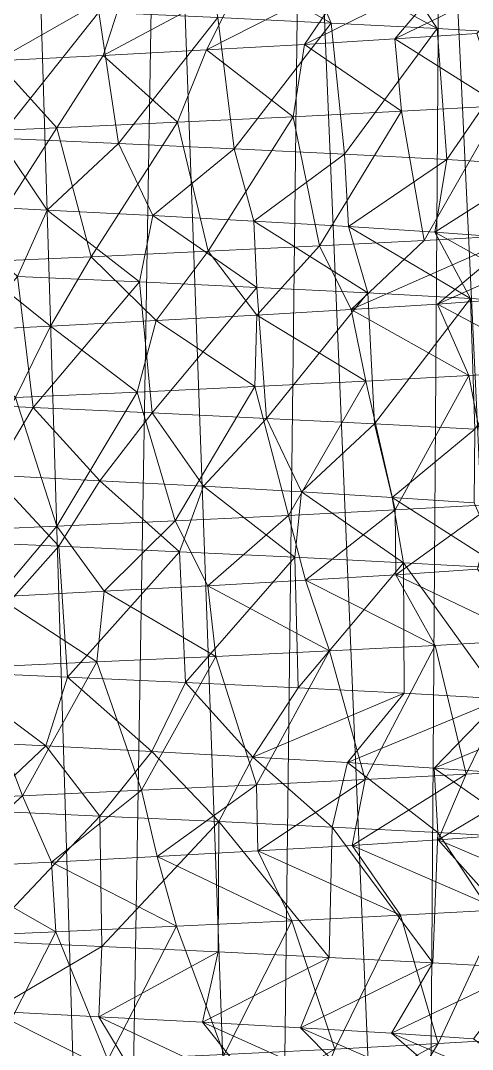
# Model space of a CAD drawing. Header units: millimetres. Extents: x -104 to 115, y -53 to 68.
# Drawn here: x 8.26 to 16.59, y -28.54 to -9.58 of the extents above; entities that cross this region are included whole.
import ezdxf

# ---------------------------------------------------------------- set-up
doc = ezdxf.new("R2010")
doc.units = ezdxf.units.MM

msp = doc.modelspace()

# ---------------------------------------------------------------- linework, layer by layer
at = {"color": 7, "lineweight": 0}
for points in [[(8.201, 5.105, -54.715), (6.998, -52.538, -54.806), (9.95, -52.538, -54.485), (8.201, 5.105, -54.715)], [(8.201, 5.105, -0.132), (9.95, -52.538, -0.361), (6.998, -52.538, -0.04), (8.201, 5.105, -0.132)], [(8.201, 5.105, -54.715), (9.95, -52.538, -54.485), (10.863, 2.443, -54.32), (8.201, 5.105, -54.715)], [(10.863, 2.443, -0.527), (9.95, -52.538, -0.361), (8.201, 5.105, -0.132), (10.863, 2.443, -0.527)], [(10.863, 2.443, -54.32), (9.95, -52.538, -54.485), (12.85, -52.538, -53.847), (10.863, 2.443, -54.32)], [(10.863, 2.443, -0.527), (12.85, -52.538, -1), (9.95, -52.538, -0.361), (10.863, 2.443, -0.527)], [(10.863, 2.443, -54.32), (12.85, -52.538, -53.847), (13.474, -0.167, -53.666), (10.863, 2.443, -54.32)], [(13.474, -0.167, -1.181), (12.85, -52.538, -1), (10.863, 2.443, -0.527), (13.474, -0.167, -1.181)], [(13.474, -0.167, -53.666), (12.85, -52.538, -53.847), (15.664, -52.538, -52.899), (13.474, -0.167, -53.666)], [(13.474, -0.167, -1.181), (15.664, -52.538, -1.948), (12.85, -52.538, -1), (13.474, -0.167, -1.181)], [(13.474, -0.167, -53.666), (15.664, -52.538, -52.899), (16.008, -2.701, -52.759), (13.474, -0.167, -53.666)], [(16.008, -2.701, -2.087), (15.664, -52.538, -1.948), (13.474, -0.167, -1.181), (16.008, -2.701, -2.087)], [(16.008, -2.701, -52.759), (15.664, -52.538, -52.899), (18.359, -52.538, -51.652), (16.008, -2.701, -52.759)], [(16.008, -2.701, -2.087), (18.359, -52.538, -3.194), (15.664, -52.538, -1.948), (16.008, -2.701, -2.087)], [(16.008, -2.701, -52.759), (18.359, -52.538, -51.652), (18.441, -5.134, -51.609), (16.008, -2.701, -52.759)], [(18.441, -5.134, -3.238), (18.359, -52.538, -3.194), (16.008, -2.701, -2.087), (18.441, -5.134, -3.238)], [(13.99, -9.631, -11.743), (13.458, -8.394, -13.961), (11.652, -8.292, -13.048), (13.99, -9.631, -11.743)], [(13.99, -9.631, -11.743), (11.652, -8.292, -13.048), (11.901, -9.53, -10.782), (13.99, -9.631, -11.743)], [(15.939, -9.732, -12.965), (15.13, -8.496, -15.1), (13.458, -8.394, -13.961), (15.939, -9.732, -12.965)], [(15.939, -9.732, -12.965), (13.458, -8.394, -13.961), (13.99, -9.631, -11.743), (15.939, -9.732, -12.965)], [(17.713, -9.834, -14.427), (15.13, -8.496, -15.1), (15.939, -9.732, -12.965), (17.713, -9.834, -14.427)], [(16.223, -8.67, -41.673), (15.164, -9.92, -39.72), (13.495, -10.022, -40.863), (16.223, -8.67, -41.673)], [(16.223, -8.67, -41.673), (13.495, -10.022, -40.863), (14.341, -8.77, -42.909), (16.223, -8.67, -41.673)], [(17.933, -8.571, -40.209), (16.671, -9.819, -38.37), (15.164, -9.92, -39.72), (17.933, -8.571, -40.209)], [(17.933, -8.571, -40.209), (15.164, -9.92, -39.72), (16.223, -8.67, -41.673), (17.933, -8.571, -40.209)], [(12.319, -8.869, -43.898), (11.692, -10.124, -41.782), (9.785, -10.226, -42.46), (12.319, -8.869, -43.898)], [(12.319, -8.869, -43.898), (9.785, -10.226, -42.46), (10.188, -8.968, -44.625), (12.319, -8.869, -43.898)], [(14.341, -8.77, -42.909), (13.495, -10.022, -40.863), (11.692, -10.124, -41.782), (14.341, -8.77, -42.909)], [(14.341, -8.77, -42.909), (11.692, -10.124, -41.782), (12.319, -8.869, -43.898), (14.341, -8.77, -42.909)], [(10.188, -8.968, -44.625), (9.785, -10.226, -42.46), (7.807, -10.327, -42.885), (10.188, -8.968, -44.625)], [(10.188, -8.968, -44.625), (7.807, -10.327, -42.885), (7.982, -9.067, -45.077), (10.188, -8.968, -44.625)], [(7.439, -9.327, -9.703), (7.858, -11.748, -9.753), (9.705, -9.428, -10.098), (7.439, -9.327, -9.703)], [(9.705, -9.428, -10.098), (7.858, -11.748, -9.753), (10.066, -11.848, -10.189), (9.705, -9.428, -10.098)], [(9.705, -9.428, -10.098), (10.066, -11.848, -10.189), (11.901, -9.53, -10.782), (9.705, -9.428, -10.098)], [(11.901, -9.53, -10.782), (10.066, -11.848, -10.189), (12.202, -11.947, -10.901), (11.901, -9.53, -10.782)], [(11.901, -9.53, -10.782), (12.202, -11.947, -10.901), (13.99, -9.631, -11.743), (11.901, -9.53, -10.782)], [(13.99, -9.631, -11.743), (12.202, -11.947, -10.901), (14.232, -12.046, -11.876), (13.99, -9.631, -11.743)], [(13.99, -9.631, -11.743), (14.232, -12.046, -11.876), (15.939, -9.732, -12.965), (13.99, -9.631, -11.743)], [(15.939, -9.732, -12.965), (14.232, -12.046, -11.876), (16.122, -12.145, -13.099), (15.939, -9.732, -12.965)], [(17.123, -11.153, -40.95), (15.164, -9.92, -39.72), (16.671, -9.819, -38.37), (17.123, -11.153, -40.95)], [(15.939, -9.732, -12.965), (16.122, -12.145, -13.099), (17.713, -9.834, -14.427), (15.939, -9.732, -12.965)], [(17.713, -9.834, -14.427), (16.122, -12.145, -13.099), (17.843, -12.245, -14.55), (17.713, -9.834, -14.427)], [(13.284, -11.355, -43.466), (11.692, -10.124, -41.782), (13.495, -10.022, -40.863), (13.284, -11.355, -43.466)], [(13.284, -11.355, -43.466), (13.495, -10.022, -40.863), (15.284, -11.254, -42.332), (13.284, -11.355, -43.466)], [(15.284, -11.254, -42.332), (13.495, -10.022, -40.863), (15.164, -9.92, -39.72), (15.284, -11.254, -42.332)], [(15.284, -11.254, -42.332), (15.164, -9.92, -39.72), (17.123, -11.153, -40.95), (15.284, -11.254, -42.332)], [(8.929, -11.558, -44.918), (7.807, -10.327, -42.885), (9.785, -10.226, -42.46), (8.929, -11.558, -44.918)], [(8.929, -11.558, -44.918), (9.785, -10.226, -42.46), (11.153, -11.457, -44.333), (8.929, -11.558, -44.918)], [(11.153, -11.457, -44.333), (9.785, -10.226, -42.46), (11.692, -10.124, -41.782), (11.153, -11.457, -44.333)], [(11.153, -11.457, -44.333), (11.692, -10.124, -41.782), (13.284, -11.355, -43.466), (11.153, -11.457, -44.333)], [(6.648, -11.66, -45.212), (7.807, -10.327, -42.885), (8.929, -11.558, -44.918), (6.648, -11.66, -45.212)], [(17.123, -11.153, -40.95), (15.7, -13.635, -42.051), (15.284, -11.254, -42.332), (17.123, -11.153, -40.95)], [(17.123, -11.153, -40.95), (17.463, -13.536, -40.65), (15.7, -13.635, -42.051), (17.123, -11.153, -40.95)], [(13.284, -11.355, -43.466), (11.718, -13.833, -44.134), (11.153, -11.457, -44.333), (13.284, -11.355, -43.466)], [(13.284, -11.355, -43.466), (13.775, -13.734, -43.218), (11.718, -13.833, -44.134), (13.284, -11.355, -43.466)], [(15.284, -11.254, -42.332), (13.775, -13.734, -43.218), (13.284, -11.355, -43.466), (15.284, -11.254, -42.332)], [(15.284, -11.254, -42.332), (15.7, -13.635, -42.051), (13.775, -13.734, -43.218), (15.284, -11.254, -42.332)], [(8.929, -11.558, -44.918), (7.342, -14.032, -45.154), (6.648, -11.66, -45.212), (8.929, -11.558, -44.918)], [(8.929, -11.558, -44.918), (9.563, -13.933, -44.782), (7.342, -14.032, -45.154), (8.929, -11.558, -44.918)], [(11.153, -11.457, -44.333), (9.563, -13.933, -44.782), (8.929, -11.558, -44.918), (11.153, -11.457, -44.333)], [(11.153, -11.457, -44.333), (11.718, -13.833, -44.134), (9.563, -13.933, -44.782), (11.153, -11.457, -44.333)], [(7.858, -11.748, -9.753), (6.748, -12.973, -11.841), (8.751, -13.075, -12.131), (7.858, -11.748, -9.753)], [(7.858, -11.748, -9.753), (8.751, -13.075, -12.131), (10.066, -11.848, -10.189), (7.858, -11.748, -9.753)], [(10.066, -11.848, -10.189), (8.751, -13.075, -12.131), (10.699, -13.177, -12.677), (10.066, -11.848, -10.189)], [(10.066, -11.848, -10.189), (10.699, -13.177, -12.677), (12.202, -11.947, -10.901), (10.066, -11.848, -10.189)], [(12.202, -11.947, -10.901), (10.699, -13.177, -12.677), (12.56, -13.279, -13.471), (12.202, -11.947, -10.901)], [(12.202, -11.947, -10.901), (12.56, -13.279, -13.471), (14.232, -12.046, -11.876), (12.202, -11.947, -10.901)], [(14.232, -12.046, -11.876), (12.56, -13.279, -13.471), (14.304, -13.38, -14.498), (14.232, -12.046, -11.876)], [(14.232, -12.046, -11.876), (14.304, -13.38, -14.498), (16.122, -12.145, -13.099), (14.232, -12.046, -11.876)], [(16.122, -12.145, -13.099), (14.304, -13.38, -14.498), (15.9, -13.482, -15.742), (16.122, -12.145, -13.099)], [(16.122, -12.145, -13.099), (15.9, -13.482, -15.742), (17.843, -12.245, -14.55), (16.122, -12.145, -13.099)], [(17.843, -12.245, -14.55), (15.9, -13.482, -15.742), (17.322, -13.584, -17.181), (17.843, -12.245, -14.55)], [(8.206, -14.297, -9.803), (8.751, -13.075, -12.131), (6.748, -12.973, -11.841), (8.206, -14.297, -9.803)], [(10.453, -14.398, -10.296), (8.751, -13.075, -12.131), (8.206, -14.297, -9.803), (10.453, -14.398, -10.296)], [(10.453, -14.398, -10.296), (10.699, -13.177, -12.677), (8.751, -13.075, -12.131), (10.453, -14.398, -10.296)], [(12.617, -14.5, -11.075), (10.699, -13.177, -12.677), (10.453, -14.398, -10.296), (12.617, -14.5, -11.075)], [(12.617, -14.5, -11.075), (12.56, -13.279, -13.471), (10.699, -13.177, -12.677), (12.617, -14.5, -11.075)], [(14.663, -14.601, -12.125), (14.304, -13.38, -14.498), (12.56, -13.279, -13.471), (14.663, -14.601, -12.125)], [(14.663, -14.601, -12.125), (12.56, -13.279, -13.471), (12.617, -14.5, -11.075), (14.663, -14.601, -12.125)], [(16.556, -14.703, -13.431), (15.9, -13.482, -15.742), (14.304, -13.38, -14.498), (16.556, -14.703, -13.431)], [(16.556, -14.703, -13.431), (14.304, -13.38, -14.498), (14.663, -14.601, -12.125), (16.556, -14.703, -13.431)], [(19.035, -13.436, -39.038), (17.363, -14.703, -37.617), (15.947, -14.805, -39.062), (19.035, -13.436, -39.038)], [(19.035, -13.436, -39.038), (15.947, -14.805, -39.062), (17.463, -13.536, -40.65), (19.035, -13.436, -39.038)], [(15.7, -13.635, -42.051), (14.356, -14.907, -40.313), (13.775, -13.734, -43.218), (15.7, -13.635, -42.051)], [(17.463, -13.536, -40.65), (15.947, -14.805, -39.062), (14.356, -14.907, -40.313), (17.463, -13.536, -40.65)], [(17.463, -13.536, -40.65), (14.356, -14.907, -40.313), (15.7, -13.635, -42.051), (17.463, -13.536, -40.65)], [(18.266, -14.804, -14.969), (17.322, -13.584, -17.181), (15.9, -13.482, -15.742), (18.266, -14.804, -14.969)], [(18.266, -14.804, -14.969), (15.9, -13.482, -15.742), (16.556, -14.703, -13.431), (18.266, -14.804, -14.969)], [(11.718, -13.833, -44.134), (10.759, -15.11, -42.148), (9.563, -13.933, -44.782), (11.718, -13.833, -44.134)], [(11.718, -13.833, -44.134), (12.617, -15.009, -41.347), (10.759, -15.11, -42.148), (11.718, -13.833, -44.134)], [(13.775, -13.734, -43.218), (12.617, -15.009, -41.347), (11.718, -13.833, -44.134), (13.775, -13.734, -43.218)], [(13.775, -13.734, -43.218), (14.356, -14.907, -40.313), (12.617, -15.009, -41.347), (13.775, -13.734, -43.218)], [(9.563, -13.933, -44.782), (8.813, -15.212, -42.702), (7.342, -14.032, -45.154), (9.563, -13.933, -44.782)], [(9.563, -13.933, -44.782), (10.759, -15.11, -42.148), (8.813, -15.212, -42.702), (9.563, -13.933, -44.782)], [(7.342, -14.032, -45.154), (8.813, -15.212, -42.702), (6.812, -15.314, -43.001), (7.342, -14.032, -45.154)], [(8.206, -14.297, -9.803), (6.256, -16.614, -9.614), (8.495, -16.713, -9.849), (8.206, -14.297, -9.803)], [(8.206, -14.297, -9.803), (8.495, -16.713, -9.849), (10.453, -14.398, -10.296), (8.206, -14.297, -9.803)], [(10.453, -14.398, -10.296), (8.495, -16.713, -9.849), (10.687, -16.812, -10.365), (10.453, -14.398, -10.296)], [(10.453, -14.398, -10.296), (10.687, -16.812, -10.365), (12.617, -14.5, -11.075), (10.453, -14.398, -10.296)], [(12.617, -14.5, -11.075), (10.687, -16.812, -10.365), (12.796, -16.911, -11.154), (12.617, -14.5, -11.075)], [(12.617, -14.5, -11.075), (12.796, -16.911, -11.154), (14.663, -14.601, -12.125), (12.617, -14.5, -11.075)], [(14.663, -14.601, -12.125), (12.796, -16.911, -11.154), (14.788, -17.011, -12.201), (14.663, -14.601, -12.125)], [(14.663, -14.601, -12.125), (14.788, -17.011, -12.201), (16.556, -14.703, -13.431), (14.663, -14.601, -12.125)], [(16.556, -14.703, -13.431), (14.788, -17.011, -12.201), (16.633, -17.11, -13.492), (16.556, -14.703, -13.431)], [(18.238, -16.021, -39.906), (15.947, -14.805, -39.062), (17.363, -14.703, -37.617), (18.238, -16.021, -39.906)], [(16.556, -14.703, -13.431), (16.633, -17.11, -13.492), (18.266, -14.804, -14.969), (16.556, -14.703, -13.431)], [(14.628, -16.224, -42.742), (12.617, -15.009, -41.347), (14.356, -14.907, -40.313), (14.628, -16.224, -42.742)], [(16.525, -16.123, -41.441), (14.356, -14.907, -40.313), (15.947, -14.805, -39.062), (16.525, -16.123, -41.441)], [(14.628, -16.224, -42.742), (14.356, -14.907, -40.313), (16.525, -16.123, -41.441), (14.628, -16.224, -42.742)], [(16.525, -16.123, -41.441), (15.947, -14.805, -39.062), (18.238, -16.021, -39.906), (16.525, -16.123, -41.441)], [(10.414, -16.427, -44.562), (8.813, -15.212, -42.702), (10.759, -15.11, -42.148), (10.414, -16.427, -44.562)], [(10.414, -16.427, -44.562), (10.759, -15.11, -42.148), (12.58, -16.326, -43.788), (10.414, -16.427, -44.562)], [(12.58, -16.326, -43.788), (10.759, -15.11, -42.148), (12.617, -15.009, -41.347), (12.58, -16.326, -43.788)], [(12.58, -16.326, -43.788), (12.617, -15.009, -41.347), (14.628, -16.224, -42.742), (12.58, -16.326, -43.788)], [(8.167, -16.529, -45.05), (6.812, -15.314, -43.001), (8.813, -15.212, -42.702), (8.167, -16.529, -45.05)], [(8.167, -16.529, -45.05), (8.813, -15.212, -42.702), (10.414, -16.427, -44.562), (8.167, -16.529, -45.05)], [(18.238, -16.021, -39.906), (16.977, -18.5, -41.073), (16.525, -16.123, -41.441), (18.238, -16.021, -39.906)], [(14.628, -16.224, -42.742), (13.199, -18.699, -43.507), (12.58, -16.326, -43.788), (14.628, -16.224, -42.742)], [(14.628, -16.224, -42.742), (15.165, -18.599, -42.41), (13.199, -18.699, -43.507), (14.628, -16.224, -42.742)], [(16.525, -16.123, -41.441), (15.165, -18.599, -42.41), (14.628, -16.224, -42.742), (16.525, -16.123, -41.441)], [(16.525, -16.123, -41.441), (16.977, -18.5, -41.073), (15.165, -18.599, -42.41), (16.525, -16.123, -41.441)], [(10.414, -16.427, -44.562), (8.932, -18.897, -44.918), (8.167, -16.529, -45.05), (10.414, -16.427, -44.562)], [(10.414, -16.427, -44.562), (11.11, -18.798, -44.347), (8.932, -18.897, -44.918), (10.414, -16.427, -44.562)], [(12.58, -16.326, -43.788), (11.11, -18.798, -44.347), (10.414, -16.427, -44.562), (12.58, -16.326, -43.788)], [(12.58, -16.326, -43.788), (13.199, -18.699, -43.507), (11.11, -18.798, -44.347), (12.58, -16.326, -43.788)], [(6.256, -16.614, -9.614), (7.744, -17.96, -11.952), (8.495, -16.713, -9.849), (6.256, -16.614, -9.614)], [(8.167, -16.529, -45.05), (8.932, -18.897, -44.918), (6.7, -18.997, -45.209), (8.167, -16.529, -45.05)], [(8.495, -16.713, -9.849), (7.744, -17.96, -11.952), (9.723, -18.062, -12.37), (8.495, -16.713, -9.849)], [(8.495, -16.713, -9.849), (9.723, -18.062, -12.37), (10.687, -16.812, -10.365), (8.495, -16.713, -9.849)], [(10.687, -16.812, -10.365), (9.723, -18.062, -12.37), (11.633, -18.163, -13.04), (10.687, -16.812, -10.365)], [(10.687, -16.812, -10.365), (11.633, -18.163, -13.04), (12.796, -16.911, -11.154), (10.687, -16.812, -10.365)], [(12.796, -16.911, -11.154), (11.633, -18.163, -13.04), (13.439, -18.265, -13.951), (12.796, -16.911, -11.154)], [(12.796, -16.911, -11.154), (13.439, -18.265, -13.951), (14.788, -17.011, -12.201), (12.796, -16.911, -11.154)], [(14.788, -17.011, -12.201), (13.439, -18.265, -13.951), (15.113, -18.367, -15.087), (14.788, -17.011, -12.201)], [(14.788, -17.011, -12.201), (15.113, -18.367, -15.087), (16.633, -17.11, -13.492), (14.788, -17.011, -12.201)], [(16.633, -17.11, -13.492), (15.113, -18.367, -15.087), (16.626, -18.469, -16.431), (16.633, -17.11, -13.492)], [(8.969, -19.267, -9.936), (7.744, -17.96, -11.952), (6.688, -19.166, -9.637), (8.969, -19.267, -9.936)], [(8.969, -19.267, -9.936), (9.723, -18.062, -12.37), (7.744, -17.96, -11.952), (8.969, -19.267, -9.936)], [(11.191, -19.369, -10.527), (9.723, -18.062, -12.37), (8.969, -19.267, -9.936), (11.191, -19.369, -10.527)], [(11.191, -19.369, -10.527), (11.633, -18.163, -13.04), (9.723, -18.062, -12.37), (11.191, -19.369, -10.527)], [(13.32, -19.47, -11.398), (11.633, -18.163, -13.04), (11.191, -19.369, -10.527), (13.32, -19.47, -11.398)], [(13.32, -19.47, -11.398), (13.439, -18.265, -13.951), (11.633, -18.163, -13.04), (13.32, -19.47, -11.398)], [(15.318, -19.572, -12.537), (13.439, -18.265, -13.951), (13.32, -19.47, -11.398), (15.318, -19.572, -12.537)], [(15.318, -19.572, -12.537), (15.113, -18.367, -15.087), (13.439, -18.265, -13.951), (15.318, -19.572, -12.537)], [(17.153, -19.673, -13.923), (16.626, -18.469, -16.431), (15.113, -18.367, -15.087), (17.153, -19.673, -13.923)], [(17.153, -19.673, -13.923), (15.113, -18.367, -15.087), (15.318, -19.572, -12.537), (17.153, -19.673, -13.923)], [(16.977, -18.5, -41.073), (15.181, -19.792, -39.707), (15.165, -18.599, -42.41), (16.977, -18.5, -41.073)], [(16.977, -18.5, -41.073), (16.686, -19.69, -38.355), (15.181, -19.792, -39.707), (16.977, -18.5, -41.073)], [(13.199, -18.699, -43.507), (11.711, -19.995, -41.773), (11.11, -18.798, -44.347), (13.199, -18.699, -43.507)], [(13.199, -18.699, -43.507), (13.513, -19.894, -40.853), (11.711, -19.995, -41.773), (13.199, -18.699, -43.507)], [(15.165, -18.599, -42.41), (13.513, -19.894, -40.853), (13.199, -18.699, -43.507), (15.165, -18.599, -42.41)], [(15.165, -18.599, -42.41), (15.181, -19.792, -39.707), (13.513, -19.894, -40.853), (15.165, -18.599, -42.41)], [(8.932, -18.897, -44.918), (7.828, -20.199, -42.882), (6.7, -18.997, -45.209), (8.932, -18.897, -44.918)], [(8.932, -18.897, -44.918), (9.806, -20.097, -42.454), (7.828, -20.199, -42.882), (8.932, -18.897, -44.918)], [(11.11, -18.798, -44.347), (9.806, -20.097, -42.454), (8.932, -18.897, -44.918), (11.11, -18.798, -44.347)], [(11.11, -18.798, -44.347), (11.711, -19.995, -41.773), (9.806, -20.097, -42.454), (11.11, -18.798, -44.347)], [(6.688, -19.166, -9.637), (6.9, -21.578, -9.652), (8.969, -19.267, -9.936), (6.688, -19.166, -9.637)], [(8.969, -19.267, -9.936), (6.9, -21.578, -9.652), (9.129, -21.678, -9.969), (8.969, -19.267, -9.936)], [(8.969, -19.267, -9.936), (9.129, -21.678, -9.969), (11.191, -19.369, -10.527), (8.969, -19.267, -9.936)], [(11.191, -19.369, -10.527), (9.129, -21.678, -9.969), (11.3, -21.777, -10.564), (11.191, -19.369, -10.527)], [(11.191, -19.369, -10.527), (11.3, -21.777, -10.564), (13.32, -19.47, -11.398), (11.191, -19.369, -10.527)], [(13.32, -19.47, -11.398), (11.3, -21.777, -10.564), (13.379, -21.876, -11.428), (13.32, -19.47, -11.398)], [(13.32, -19.47, -11.398), (13.379, -21.876, -11.428), (15.318, -19.572, -12.537), (13.32, -19.47, -11.398)], [(15.318, -19.572, -12.537), (13.379, -21.876, -11.428), (15.333, -21.975, -12.547), (15.318, -19.572, -12.537)], [(17.684, -20.992, -40.447), (15.181, -19.792, -39.707), (16.686, -19.69, -38.355), (17.684, -20.992, -40.447)], [(15.318, -19.572, -12.537), (15.333, -21.975, -12.547), (17.13, -22.075, -13.903), (15.318, -19.572, -12.537)], [(15.318, -19.572, -12.537), (17.13, -22.075, -13.903), (17.153, -19.673, -13.923), (15.318, -19.572, -12.537)], [(13.955, -21.195, -43.123), (11.711, -19.995, -41.773), (13.513, -19.894, -40.853), (13.955, -21.195, -43.123)], [(15.906, -21.093, -41.905), (13.513, -19.894, -40.853), (15.181, -19.792, -39.707), (15.906, -21.093, -41.905)], [(13.955, -21.195, -43.123), (13.513, -19.894, -40.853), (15.906, -21.093, -41.905), (13.955, -21.195, -43.123)], [(15.906, -21.093, -41.905), (15.181, -19.792, -39.707), (17.684, -20.992, -40.447), (15.906, -21.093, -41.905)], [(11.863, -21.296, -44.079), (9.806, -20.097, -42.454), (11.711, -19.995, -41.773), (11.863, -21.296, -44.079)], [(11.863, -21.296, -44.079), (11.711, -19.995, -41.773), (13.955, -21.195, -43.123), (11.863, -21.296, -44.079)], [(7.399, -21.499, -45.148), (7.828, -20.199, -42.882), (9.666, -21.397, -44.758), (7.399, -21.499, -45.148)], [(9.666, -21.397, -44.758), (7.828, -20.199, -42.882), (9.806, -20.097, -42.454), (9.666, -21.397, -44.758)], [(9.666, -21.397, -44.758), (9.806, -20.097, -42.454), (11.863, -21.296, -44.079), (9.666, -21.397, -44.758)], [(17.684, -20.992, -40.447), (16.476, -23.465, -41.479), (15.906, -21.093, -41.905), (17.684, -20.992, -40.447)], [(17.684, -20.992, -40.447), (18.16, -23.365, -39.985), (16.476, -23.465, -41.479), (17.684, -20.992, -40.447)], [(13.955, -21.195, -43.123), (12.612, -23.663, -43.774), (11.863, -21.296, -44.079), (13.955, -21.195, -43.123)], [(13.955, -21.195, -43.123), (14.616, -23.564, -42.749), (12.612, -23.663, -43.774), (13.955, -21.195, -43.123)], [(15.906, -21.093, -41.905), (14.616, -23.564, -42.749), (13.955, -21.195, -43.123), (15.906, -21.093, -41.905)], [(15.906, -21.093, -41.905), (16.476, -23.465, -41.479), (14.616, -23.564, -42.749), (15.906, -21.093, -41.905)], [(9.666, -21.397, -44.758), (8.297, -23.862, -45.03), (7.399, -21.499, -45.148), (9.666, -21.397, -44.758)], [(9.666, -21.397, -44.758), (10.494, -23.763, -44.538), (8.297, -23.862, -45.03), (9.666, -21.397, -44.758)], [(11.863, -21.296, -44.079), (10.494, -23.763, -44.538), (9.666, -21.397, -44.758), (11.863, -21.296, -44.079)], [(11.863, -21.296, -44.079), (12.612, -23.663, -43.774), (10.494, -23.763, -44.538), (11.863, -21.296, -44.079)], [(7.399, -21.499, -45.148), (8.297, -23.862, -45.03), (6.056, -23.961, -45.24), (7.399, -21.499, -45.148)], [(6.9, -21.578, -9.652), (6.727, -22.845, -11.839), (8.73, -22.946, -12.127), (6.9, -21.578, -9.652)], [(6.9, -21.578, -9.652), (8.73, -22.946, -12.127), (9.129, -21.678, -9.969), (6.9, -21.578, -9.652)], [(9.129, -21.678, -9.969), (8.73, -22.946, -12.127), (10.679, -23.048, -12.67), (9.129, -21.678, -9.969)], [(9.129, -21.678, -9.969), (10.679, -23.048, -12.67), (11.3, -21.777, -10.564), (9.129, -21.678, -9.969)], [(11.3, -21.777, -10.564), (10.679, -23.048, -12.67), (12.541, -23.15, -13.461), (11.3, -21.777, -10.564)], [(11.3, -21.777, -10.564), (12.541, -23.15, -13.461), (13.379, -21.876, -11.428), (11.3, -21.777, -10.564)], [(13.379, -21.876, -11.428), (12.541, -23.15, -13.461), (15.333, -21.975, -12.547), (13.379, -21.876, -11.428)], [(15.333, -21.975, -12.547), (12.541, -23.15, -13.461), (14.286, -23.252, -14.486), (15.333, -21.975, -12.547)], [(15.333, -21.975, -12.547), (14.286, -23.252, -14.486), (17.13, -22.075, -13.903), (15.333, -21.975, -12.547)], [(17.13, -22.075, -13.903), (14.286, -23.252, -14.486), (15.884, -23.354, -15.727), (17.13, -22.075, -13.903)], [(17.13, -22.075, -13.903), (15.884, -23.354, -15.727), (18.741, -22.174, -15.475), (17.13, -22.075, -13.903)], [(18.741, -22.174, -15.475), (15.884, -23.354, -15.727), (17.308, -23.455, -17.165), (18.741, -22.174, -15.475)], [(7.459, -24.136, -9.705), (8.73, -22.946, -12.127), (6.727, -22.845, -11.839), (7.459, -24.136, -9.705)], [(9.724, -24.238, -10.103), (8.73, -22.946, -12.127), (7.459, -24.136, -9.705), (9.724, -24.238, -10.103)], [(9.724, -24.238, -10.103), (10.679, -23.048, -12.67), (8.73, -22.946, -12.127), (9.724, -24.238, -10.103)], [(11.919, -24.339, -10.789), (10.679, -23.048, -12.67), (9.724, -24.238, -10.103), (11.919, -24.339, -10.789)], [(11.919, -24.339, -10.789), (12.541, -23.15, -13.461), (10.679, -23.048, -12.67), (11.919, -24.339, -10.789)], [(14.008, -24.441, -11.752), (12.541, -23.15, -13.461), (11.919, -24.339, -10.789), (14.008, -24.441, -11.752)], [(14.008, -24.441, -11.752), (14.286, -23.252, -14.486), (12.541, -23.15, -13.461), (14.008, -24.441, -11.752)], [(15.955, -24.542, -12.977), (14.286, -23.252, -14.486), (14.008, -24.441, -11.752), (15.955, -24.542, -12.977)], [(15.955, -24.542, -12.977), (15.884, -23.354, -15.727), (14.286, -23.252, -14.486), (15.955, -24.542, -12.977)], [(16.476, -23.465, -41.479), (15.963, -24.677, -39.048), (14.374, -24.778, -40.301), (16.476, -23.465, -41.479)], [(16.476, -23.465, -41.479), (14.374, -24.778, -40.301), (14.616, -23.564, -42.749), (16.476, -23.465, -41.479)], [(17.728, -24.643, -14.441), (17.308, -23.455, -17.165), (15.884, -23.354, -15.727), (17.728, -24.643, -14.441)], [(17.728, -24.643, -14.441), (15.884, -23.354, -15.727), (15.955, -24.542, -12.977), (17.728, -24.643, -14.441)], [(18.16, -23.365, -39.985), (17.377, -24.575, -37.601), (15.963, -24.677, -39.048), (18.16, -23.365, -39.985)], [(18.16, -23.365, -39.985), (15.963, -24.677, -39.048), (16.476, -23.465, -41.479), (18.16, -23.365, -39.985)], [(12.612, -23.663, -43.774), (10.779, -24.982, -42.141), (10.494, -23.763, -44.538), (12.612, -23.663, -43.774)], [(12.612, -23.663, -43.774), (12.636, -24.88, -41.337), (10.779, -24.982, -42.141), (12.612, -23.663, -43.774)], [(14.616, -23.564, -42.749), (12.636, -24.88, -41.337), (12.612, -23.663, -43.774), (14.616, -23.564, -42.749)], [(14.616, -23.564, -42.749), (14.374, -24.778, -40.301), (12.636, -24.88, -41.337), (14.616, -23.564, -42.749)], [(8.297, -23.862, -45.03), (6.833, -25.185, -42.999), (6.056, -23.961, -45.24), (8.297, -23.862, -45.03)], [(8.297, -23.862, -45.03), (8.834, -25.084, -42.698), (6.833, -25.185, -42.999), (8.297, -23.862, -45.03)], [(10.494, -23.763, -44.538), (8.834, -25.084, -42.698), (8.297, -23.862, -45.03), (10.494, -23.763, -44.538)], [(10.494, -23.763, -44.538), (10.779, -24.982, -42.141), (8.834, -25.084, -42.698), (10.494, -23.763, -44.538)], [(7.459, -24.136, -9.705), (7.542, -26.543, -9.714), (9.724, -24.238, -10.103), (7.459, -24.136, -9.705)], [(9.724, -24.238, -10.103), (7.542, -26.543, -9.714), (9.758, -26.642, -10.111), (9.724, -24.238, -10.103)], [(9.724, -24.238, -10.103), (9.758, -26.642, -10.111), (11.919, -24.339, -10.789), (9.724, -24.238, -10.103)], [(11.919, -24.339, -10.789), (9.758, -26.642, -10.111), (11.906, -26.741, -10.784), (11.919, -24.339, -10.789)], [(11.919, -24.339, -10.789), (11.906, -26.741, -10.784), (13.953, -26.841, -11.723), (11.919, -24.339, -10.789)], [(11.919, -24.339, -10.789), (13.953, -26.841, -11.723), (14.008, -24.441, -11.752), (11.919, -24.339, -10.789)], [(14.008, -24.441, -11.752), (13.953, -26.841, -11.723), (15.864, -26.94, -12.912), (14.008, -24.441, -11.752)], [(14.008, -24.441, -11.752), (15.864, -26.94, -12.912), (15.955, -24.542, -12.977), (14.008, -24.441, -11.752)], [(15.955, -24.542, -12.977), (15.864, -26.94, -12.912), (17.611, -27.039, -14.332), (15.955, -24.542, -12.977)], [(15.955, -24.542, -12.977), (17.611, -27.039, -14.332), (17.728, -24.643, -14.441), (15.955, -24.542, -12.977)], [(18.754, -25.861, -39.357), (15.963, -24.677, -39.048), (17.377, -24.575, -37.601), (18.754, -25.861, -39.357)], [(15.268, -26.063, -42.343), (12.636, -24.88, -41.337), (14.374, -24.778, -40.301), (15.268, -26.063, -42.343)], [(17.107, -25.962, -40.963), (14.374, -24.778, -40.301), (15.963, -24.677, -39.048), (17.107, -25.962, -40.963)], [(15.268, -26.063, -42.343), (14.374, -24.778, -40.301), (17.107, -25.962, -40.963), (15.268, -26.063, -42.343)], [(17.107, -25.962, -40.963), (15.963, -24.677, -39.048), (18.754, -25.861, -39.357), (17.107, -25.962, -40.963)], [(11.134, -26.266, -44.339), (8.834, -25.084, -42.698), (10.779, -24.982, -42.141), (11.134, -26.266, -44.339)], [(13.265, -26.165, -43.475), (10.779, -24.982, -42.141), (12.636, -24.88, -41.337), (13.265, -26.165, -43.475)], [(11.134, -26.266, -44.339), (10.779, -24.982, -42.141), (13.265, -26.165, -43.475), (11.134, -26.266, -44.339)], [(13.265, -26.165, -43.475), (12.636, -24.88, -41.337), (15.268, -26.063, -42.343), (13.265, -26.165, -43.475)], [(6.628, -26.469, -45.214), (6.833, -25.185, -42.999), (8.909, -26.368, -44.922), (6.628, -26.469, -45.214)], [(8.909, -26.368, -44.922), (6.833, -25.185, -42.999), (8.834, -25.084, -42.698), (8.909, -26.368, -44.922)], [(8.909, -26.368, -44.922), (8.834, -25.084, -42.698), (11.134, -26.266, -44.339), (8.909, -26.368, -44.922)], [(17.107, -25.962, -40.963), (15.96, -28.429, -41.866), (15.268, -26.063, -42.343), (17.107, -25.962, -40.963)], [(17.107, -25.962, -40.963), (17.697, -28.33, -40.434), (15.96, -28.429, -41.866), (17.107, -25.962, -40.963)], [(15.268, -26.063, -42.343), (14.056, -28.529, -43.068), (13.265, -26.165, -43.475), (15.268, -26.063, -42.343)], [(15.268, -26.063, -42.343), (15.96, -28.429, -41.866), (14.056, -28.529, -43.068), (15.268, -26.063, -42.343)], [(11.134, -26.266, -44.339), (9.872, -28.727, -44.707), (8.909, -26.368, -44.922), (11.134, -26.266, -44.339)], [(11.134, -26.266, -44.339), (12.016, -28.628, -44.02), (9.872, -28.727, -44.707), (11.134, -26.266, -44.339)], [(13.265, -26.165, -43.475), (12.016, -28.628, -44.02), (11.134, -26.266, -44.339), (13.265, -26.165, -43.475)], [(13.265, -26.165, -43.475), (14.056, -28.529, -43.068), (12.016, -28.628, -44.02), (13.265, -26.165, -43.475)], [(8.909, -26.368, -44.922), (7.659, -28.827, -45.119), (6.628, -26.469, -45.214), (8.909, -26.368, -44.922)], [(8.909, -26.368, -44.922), (9.872, -28.727, -44.707), (7.659, -28.827, -45.119), (8.909, -26.368, -44.922)], [(7.542, -26.543, -9.714), (7.723, -27.831, -11.949), (9.758, -26.642, -10.111), (7.542, -26.543, -9.714)], [(9.758, -26.642, -10.111), (7.723, -27.831, -11.949), (9.703, -27.933, -12.364), (9.758, -26.642, -10.111)], [(9.758, -26.642, -10.111), (9.703, -27.933, -12.364), (11.906, -26.741, -10.784), (9.758, -26.642, -10.111)], [(11.906, -26.741, -10.784), (9.703, -27.933, -12.364), (11.613, -28.035, -13.031), (11.906, -26.741, -10.784)], [(11.906, -26.741, -10.784), (11.613, -28.035, -13.031), (13.953, -26.841, -11.723), (11.906, -26.741, -10.784)], [(13.953, -26.841, -11.723), (11.613, -28.035, -13.031), (13.421, -28.137, -13.94), (13.953, -26.841, -11.723)], [(13.953, -26.841, -11.723), (13.421, -28.137, -13.94), (15.864, -26.94, -12.912), (13.953, -26.841, -11.723)], [(15.864, -26.94, -12.912), (13.421, -28.137, -13.94), (15.097, -28.238, -15.074), (15.864, -26.94, -12.912)], [(15.864, -26.94, -12.912), (15.097, -28.238, -15.074), (17.611, -27.039, -14.332), (15.864, -26.94, -12.912)], [(17.611, -27.039, -14.332), (15.097, -28.238, -15.074), (16.611, -28.34, -16.416), (17.611, -27.039, -14.332)], [(10.472, -29.208, -10.302), (9.703, -27.933, -12.364), (7.723, -27.831, -11.949), (10.472, -29.208, -10.302)], [(10.472, -29.208, -10.302), (7.723, -27.831, -11.949), (8.226, -29.107, -9.806), (10.472, -29.208, -10.302)], [(12.635, -29.309, -11.083), (11.613, -28.035, -13.031), (9.703, -27.933, -12.364), (12.635, -29.309, -11.083)], [(12.635, -29.309, -11.083), (9.703, -27.933, -12.364), (10.472, -29.208, -10.302), (12.635, -29.309, -11.083)], [(14.68, -29.411, -12.136), (13.421, -28.137, -13.94), (11.613, -28.035, -13.031), (14.68, -29.411, -12.136)], [(14.68, -29.411, -12.136), (11.613, -28.035, -13.031), (12.635, -29.309, -11.083), (14.68, -29.411, -12.136)], [(16.572, -29.512, -13.443), (15.097, -28.238, -15.074), (13.421, -28.137, -13.94), (16.572, -29.512, -13.443)], [(16.572, -29.512, -13.443), (13.421, -28.137, -13.94), (14.68, -29.411, -12.136), (16.572, -29.512, -13.443)], [(18.28, -29.614, -14.984), (16.611, -28.34, -16.416), (15.097, -28.238, -15.074), (18.28, -29.614, -14.984)], [(18.28, -29.614, -14.984), (15.097, -28.238, -15.074), (16.572, -29.512, -13.443), (18.28, -29.614, -14.984)], [(17.697, -28.33, -40.434), (15.197, -29.663, -39.694), (15.96, -28.429, -41.866), (17.697, -28.33, -40.434)], [(14.056, -28.529, -43.068), (13.531, -29.765, -40.842), (11.731, -29.867, -41.765), (14.056, -28.529, -43.068)], [(14.056, -28.529, -43.068), (11.731, -29.867, -41.765), (12.016, -28.628, -44.02), (14.056, -28.529, -43.068)], [(15.96, -28.429, -41.866), (15.197, -29.663, -39.694), (13.531, -29.765, -40.842), (15.96, -28.429, -41.866)], [(15.96, -28.429, -41.866), (13.531, -29.765, -40.842), (14.056, -28.529, -43.068), (15.96, -28.429, -41.866)]]:
    msp.add_polyline3d(points, dxfattribs=at)

doc.saveas('drawing.dxf')
